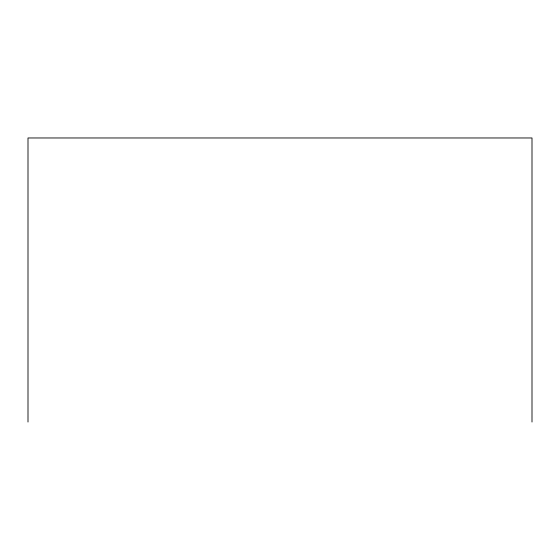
<?xml version="1.0" encoding="UTF-8"?>
<svg xmlns="http://www.w3.org/2000/svg" width="560" height="560" viewBox="0 0 560 560"><rect width="100%" height="100%" fill="white"/><g stroke="black" fill="none" stroke-linecap="round" stroke-linejoin="round"><path stroke-width="0.84" d="M532 422.03L532 137.97L28 137.97L28 422.03"/></g></svg>
